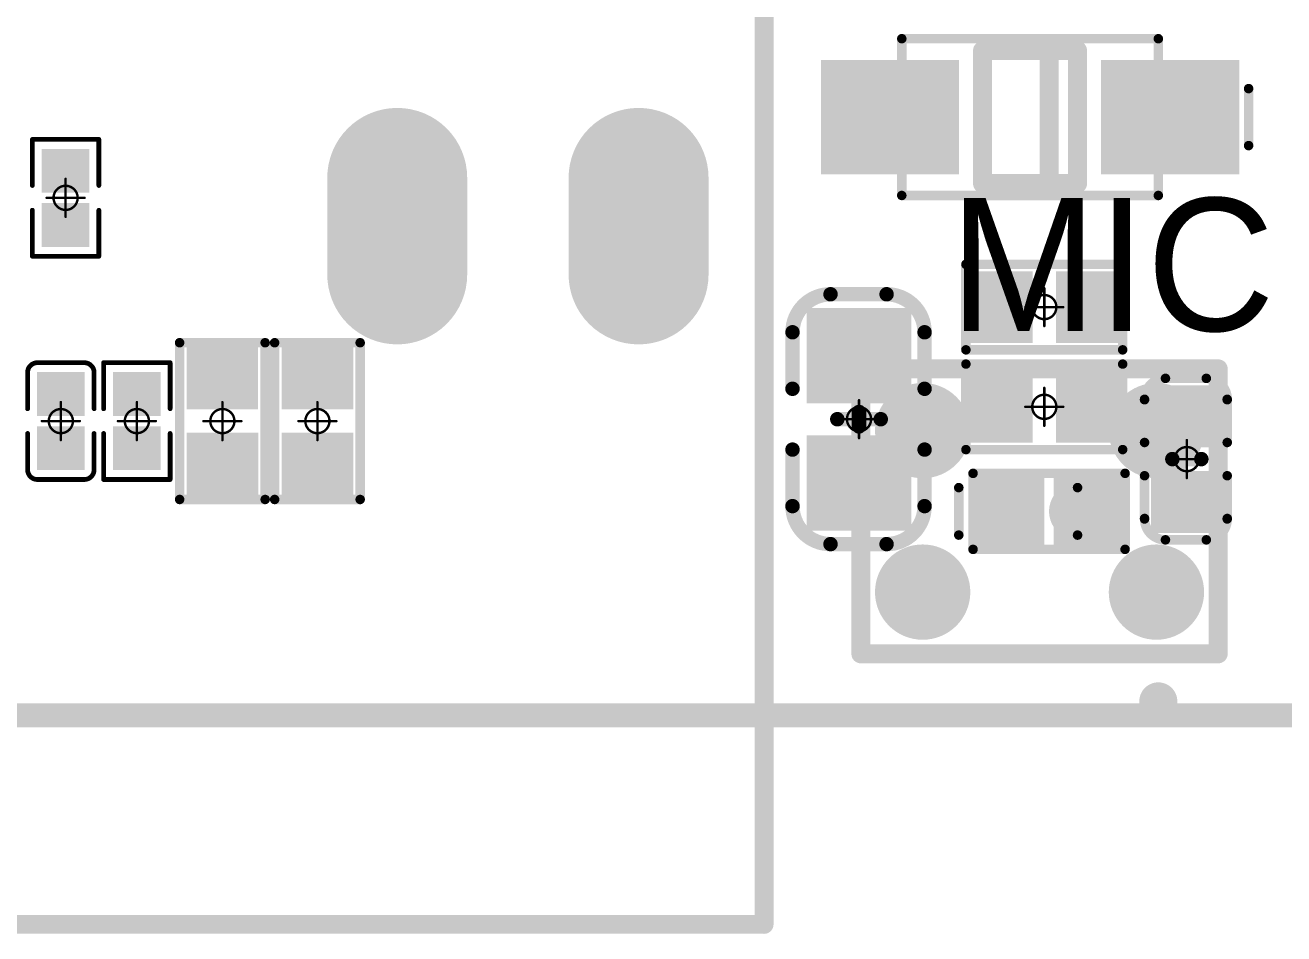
# Model space of a CAD drawing. Header units: millimetres. Extents: x 19.13 to 23.12, y 5.07 to 8.34.
# Drawn here: x 22.26 to 22.781, y 5.068 to 5.445 of the extents above; entities that cross this region are included whole.
import ezdxf

# ---------------------------------------------------------------- set-up
doc = ezdxf.new("R2010")
doc.units = ezdxf.units.MM
doc.header["$MEASUREMENT"] = 0
for name, color, linetype in [('BottomLayer', 5, 'Continuous'), ('BottomOverlay', 54, 'Continuous'), ('BottomPaste', 16, 'Continuous'), ('BottomSolder', 6, 'Continuous'), ('KeepOutLayer', 6, 'Continuous'), ('Mechanical13', 56, 'Continuous'), ('Mechanical15', 56, 'Continuous'), ('MidLayer1', 16, 'Continuous'), ('MidLayer2', 76, 'Continuous'), ('MidLayer3', 90, 'Continuous'), ('MidLayer4', 156, 'Continuous'), ('MultiLayer', 9, 'Continuous'), ('TopLayer', 1, 'Continuous'), ('TopOverlay', 2, 'Continuous'), ('TopPaste', 8, 'Continuous'), ('TopSolder', 216, 'Continuous')]:
    doc.layers.add(name, color=color, linetype=linetype)

# ---------------------------------------------------------------- blocks, each defined once
blk = doc.blocks.new('RJ45____POE_33')
at = {"layer": 'BottomLayer', "const_width": 0.05}
for points in [[(0.16102, -0.60063), (0.16102, -0.56063)], [(0.26102, -0.60063), (0.26102, -0.56063)]]:
    blk.add_lwpolyline(points, dxfattribs=at)
at = {"layer": 'BottomLayer', "const_width": 0.025}
for points in [[(0.14852, -0.56063, 1), (0.17352, -0.56063, 1)], [(0.24852, -0.56063, 1), (0.27352, -0.56063, 1)], [(0.14852, -0.60063, 1), (0.17352, -0.60063, 1)], [(0.24852, -0.60063, 1), (0.27352, -0.60063, 1)]]:
    blk.add_lwpolyline(points, format="xyb", close=True, dxfattribs=at)
at = {"layer": 'BottomSolder', "const_width": 0.058}
for points in [[(0.16102, -0.60063), (0.16102, -0.56063)], [(0.26102, -0.60063), (0.26102, -0.56063)]]:
    blk.add_lwpolyline(points, dxfattribs=at)
at = {"layer": 'BottomSolder', "const_width": 0.029}
for points in [[(0.14652, -0.56063, 1), (0.17552, -0.56063, 1)], [(0.24652, -0.56063, 1), (0.27552, -0.56063, 1)], [(0.14652, -0.60063, 1), (0.17552, -0.60063, 1)], [(0.24652, -0.60063, 1), (0.27552, -0.60063, 1)]]:
    blk.add_lwpolyline(points, format="xyb", close=True, dxfattribs=at)
at = {"layer": 'MidLayer1', "const_width": 0.05}
for points in [[(0.16102, -0.60063), (0.16102, -0.56063)], [(0.26102, -0.60063), (0.26102, -0.56063)]]:
    blk.add_lwpolyline(points, dxfattribs=at)
at = {"layer": 'MidLayer1', "const_width": 0.025}
for points in [[(0.14852, -0.56063, 1), (0.17352, -0.56063, 1)], [(0.24852, -0.56063, 1), (0.27352, -0.56063, 1)], [(0.14852, -0.60063, 1), (0.17352, -0.60063, 1)], [(0.24852, -0.60063, 1), (0.27352, -0.60063, 1)]]:
    blk.add_lwpolyline(points, format="xyb", close=True, dxfattribs=at)
at = {"layer": 'MidLayer2', "const_width": 0.05}
for points in [[(0.16102, -0.60063), (0.16102, -0.56063)], [(0.26102, -0.60063), (0.26102, -0.56063)]]:
    blk.add_lwpolyline(points, dxfattribs=at)
at = {"layer": 'MidLayer2', "const_width": 0.025}
for points in [[(0.14852, -0.56063, 1), (0.17352, -0.56063, 1)], [(0.24852, -0.56063, 1), (0.27352, -0.56063, 1)], [(0.14852, -0.60063, 1), (0.17352, -0.60063, 1)], [(0.24852, -0.60063, 1), (0.27352, -0.60063, 1)]]:
    blk.add_lwpolyline(points, format="xyb", close=True, dxfattribs=at)
at = {"layer": 'MidLayer3', "const_width": 0.05}
for points in [[(0.16102, -0.60063), (0.16102, -0.56063)], [(0.26102, -0.60063), (0.26102, -0.56063)]]:
    blk.add_lwpolyline(points, dxfattribs=at)
at = {"layer": 'MidLayer3', "const_width": 0.025}
for points in [[(0.14852, -0.56063, 1), (0.17352, -0.56063, 1)], [(0.24852, -0.56063, 1), (0.27352, -0.56063, 1)], [(0.14852, -0.60063, 1), (0.17352, -0.60063, 1)], [(0.24852, -0.60063, 1), (0.27352, -0.60063, 1)]]:
    blk.add_lwpolyline(points, format="xyb", close=True, dxfattribs=at)
at = {"layer": 'MidLayer4', "const_width": 0.05}
for points in [[(0.16102, -0.60063), (0.16102, -0.56063)], [(0.26102, -0.60063), (0.26102, -0.56063)]]:
    blk.add_lwpolyline(points, dxfattribs=at)
at = {"layer": 'MidLayer4', "const_width": 0.025}
for points in [[(0.14852, -0.56063, 1), (0.17352, -0.56063, 1)], [(0.24852, -0.56063, 1), (0.27352, -0.56063, 1)], [(0.14852, -0.60063, 1), (0.17352, -0.60063, 1)], [(0.24852, -0.60063, 1), (0.27352, -0.60063, 1)]]:
    blk.add_lwpolyline(points, format="xyb", close=True, dxfattribs=at)
at = {"layer": 'MultiLayer', "const_width": 0.05}
for points in [[(0.16102, -0.60063), (0.16102, -0.56063)], [(0.26102, -0.60063), (0.26102, -0.56063)]]:
    blk.add_lwpolyline(points, dxfattribs=at)
at = {"layer": 'MultiLayer', "const_width": 0.025}
for points in [[(0.14852, -0.56063, 1), (0.17352, -0.56063, 1)], [(0.24852, -0.56063, 1), (0.27352, -0.56063, 1)], [(0.14852, -0.60063, 1), (0.17352, -0.60063, 1)], [(0.24852, -0.60063, 1), (0.27352, -0.60063, 1)]]:
    blk.add_lwpolyline(points, format="xyb", close=True, dxfattribs=at)
at = {"layer": 'TopLayer', "const_width": 0.05}
for points in [[(0.16102, -0.60063), (0.16102, -0.56063)], [(0.26102, -0.60063), (0.26102, -0.56063)]]:
    blk.add_lwpolyline(points, dxfattribs=at)
at = {"layer": 'TopLayer', "const_width": 0.025}
for points in [[(0.14852, -0.56063, 1), (0.17352, -0.56063, 1)], [(0.24852, -0.56063, 1), (0.27352, -0.56063, 1)], [(0.14852, -0.60063, 1), (0.17352, -0.60063, 1)], [(0.24852, -0.60063, 1), (0.27352, -0.60063, 1)]]:
    blk.add_lwpolyline(points, format="xyb", close=True, dxfattribs=at)
at = {"layer": 'TopOverlay', "const_width": 0.00787}
for points in [[(0.313, -0.54447), (0.313, -0.02459)], [(0.313, -0.80897), (0.313, -0.53497)], [(0.313, -0.86997), (0.313, -0.80897)], [(-0.316, -0.86997), (0.313, -0.86997)]]:
    blk.add_lwpolyline(points, dxfattribs=at)
at = {"layer": 'TopOverlay', "const_width": 0.00394}
for points in [[(0.31103, -0.53497, 1), (0.31497, -0.53497, 1)], [(0.31103, -0.54447, 1), (0.31497, -0.54447, 1)], [(0.31103, -0.80897, 1), (0.31497, -0.80897, 1)], [(0.31103, -0.80897, 1), (0.31497, -0.80897, 1)], [(0.31103, -0.86997, 1), (0.31497, -0.86997, 1)], [(0.31103, -0.86997, 1), (0.31497, -0.86997, 1)]]:
    blk.add_lwpolyline(points, format="xyb", close=True, dxfattribs=at)
at = {"layer": 'TopSolder', "const_width": 0.058}
for points in [[(0.16102, -0.60063), (0.16102, -0.56063)], [(0.26102, -0.60063), (0.26102, -0.56063)]]:
    blk.add_lwpolyline(points, dxfattribs=at)
at = {"layer": 'TopSolder', "const_width": 0.029}
for points in [[(0.14652, -0.56063, 1), (0.17552, -0.56063, 1)], [(0.24652, -0.56063, 1), (0.27552, -0.56063, 1)], [(0.14652, -0.60063, 1), (0.17552, -0.60063, 1)], [(0.24652, -0.60063, 1), (0.27552, -0.60063, 1)]]:
    blk.add_lwpolyline(points, format="xyb", close=True, dxfattribs=at)
blk = doc.blocks.new('AOS3729A_T42_102')
at = {"layer": 'TopLayer', "const_width": 0.01575}
for points in [[(-0.04134, 0.04843, 1), (-0.02559, 0.04843, 1)], [(0.02559, 0.04843, 1), (0.04134, 0.04843, 1)], [(-0.04134, -0.04843, 1), (-0.02559, -0.04843, 1)], [(0.02559, -0.04843, 1), (0.04134, -0.04843, 1)]]:
    blk.add_lwpolyline(points, format="xyb", close=True, dxfattribs=at)
at = {"layer": 'TopOverlay', "const_width": 0.00787}
for points in [[(-0.05906, 0.07402), (-0.05906, -0.07402)], [(-0.05906, 0.07402), (0.05906, 0.07402)], [(0.05906, 0.07402), (0.05906, -0.07402)], [(-0.05906, -0.07402), (0.05906, -0.07402)]]:
    blk.add_lwpolyline(points, dxfattribs=at)
at = {"layer": 'TopOverlay'}
for points, const_width in [([(-0.06102, 0.07402, 1), (-0.05709, 0.07402, 1)], 0.00394), ([(-0.06102, 0.07402, 1), (-0.05709, 0.07402, 1)], 0.00394), ([(0.05709, 0.07402, 1), (0.06102, 0.07402, 1)], 0.00394), ([(0.05709, 0.07402, 1), (0.06102, 0.07402, 1)], 0.00394), ([(0.08268, 0.04921, 1), (0.0748, 0.04921, 1)], 0.00787), ([(0.07283, 0.04921, 1), (0.07677, 0.04921, 1)], 0.00394), ([(0.08071, 0.04921, 1), (0.08465, 0.04921, 1)], 0.00394), ([(0.00984, 0.01575, 1), (-0.00984, 0.01575, 1)], 0.00394), ([(-0.01083, 0.01575, 1), (-0.00886, 0.01575, 1)], 0.00197), ([(0.00886, 0.01575, 1), (0.01083, 0.01575, 1)], 0.00197), ([(-0.06102, -0.07402, 1), (-0.05709, -0.07402, 1)], 0.00394), ([(-0.06102, -0.07402, 1), (-0.05709, -0.07402, 1)], 0.00394), ([(0.05709, -0.07402, 1), (0.06102, -0.07402, 1)], 0.00394), ([(0.05709, -0.07402, 1), (0.06102, -0.07402, 1)], 0.00394)]:
    blk.add_lwpolyline(points, format="xyb", close=True, dxfattribs=dict(at, const_width=const_width))
at = {"layer": 'TopPaste', "const_width": 0.01575}
for points in [[(-0.04134, 0.04843, 1), (-0.02559, 0.04843, 1)], [(0.02559, 0.04843, 1), (0.04134, 0.04843, 1)], [(-0.04134, -0.04843, 1), (-0.02559, -0.04843, 1)], [(0.02559, -0.04843, 1), (0.04134, -0.04843, 1)]]:
    blk.add_lwpolyline(points, format="xyb", close=True, dxfattribs=at)
at = {"layer": 'TopSolder', "const_width": 0.01975}
for points in [[(-0.04334, 0.04843, 1), (-0.02359, 0.04843, 1)], [(0.02359, 0.04843, 1), (0.04334, 0.04843, 1)], [(-0.04334, -0.04843, 1), (-0.02359, -0.04843, 1)], [(0.02359, -0.04843, 1), (0.04334, -0.04843, 1)]]:
    blk.add_lwpolyline(points, format="xyb", close=True, dxfattribs=at)
blk = doc.blocks.new('C0201_B_135')
at = {"layer": 'BottomLayer'}
for points in [[(-0.01831, -0.00787), (-0.00413, -0.00787), (-0.01831, 0.00787), (-0.00413, 0.00787)], [(0.00413, -0.00787), (0.01831, -0.00787), (0.00413, 0.00787), (0.01831, 0.00787)]]:
    blk.add_solid(points, dxfattribs=at)
at = {"layer": 'BottomOverlay', "const_width": 0.00197}
for points in [[(-0.02421, 0.0097, -0.414214), (-0.02013, 0.01378)], [(0.02013, 0.01378, -0.414214), (0.02421, 0.0097)], [(-0.02013, -0.01378, -0.414214), (-0.02421, -0.0097)], [(0.02421, -0.0097, -0.414214), (0.02013, -0.01378)]]:
    blk.add_lwpolyline(points, format="xyb", dxfattribs=at)
for points in [[(-0.02421, 0.0097), (-0.02421, -0.0097)], [(-0.02013, 0.01378), (-0.00512, 0.01378)], [(0.00512, 0.01378), (0.02013, 0.01378)], [(0.02421, 0.0097), (0.02421, -0.0097)], [(-0.02013, -0.01378), (-0.00512, -0.01378)], [(0.00512, -0.01378), (0.02013, -0.01378)]]:
    blk.add_lwpolyline(points, dxfattribs=at)
at = {"layer": 'BottomOverlay', "const_width": 0.000984}
for points in [[(-0.0247, 0.0097, 1), (-0.02372, 0.0097, 1)], [(-0.0247, 0.0097, 1), (-0.02372, 0.0097, 1)], [(-0.02062, 0.01378, 1), (-0.01964, 0.01378, 1)], [(-0.02062, 0.01378, 1), (-0.01964, 0.01378, 1)], [(-0.00561, 0.01378, 1), (-0.00463, 0.01378, 1)], [(0.00463, 0.01378, 1), (0.00561, 0.01378, 1)], [(0.01964, 0.01378, 1), (0.02062, 0.01378, 1)], [(0.01964, 0.01378, 1), (0.02062, 0.01378, 1)], [(0.02372, 0.0097, 1), (0.0247, 0.0097, 1)], [(0.02372, 0.0097, 1), (0.0247, 0.0097, 1)], [(-0.0247, -0.0097, 1), (-0.02372, -0.0097, 1)], [(-0.0247, -0.0097, 1), (-0.02372, -0.0097, 1)], [(0.02372, -0.0097, 1), (0.0247, -0.0097, 1)], [(0.02372, -0.0097, 1), (0.0247, -0.0097, 1)], [(-0.02062, -0.01378, 1), (-0.01964, -0.01378, 1)], [(-0.02062, -0.01378, 1), (-0.01964, -0.01378, 1)], [(-0.00561, -0.01378, 1), (-0.00463, -0.01378, 1)], [(0.00463, -0.01378, 1), (0.00561, -0.01378, 1)], [(0.01964, -0.01378, 1), (0.02062, -0.01378, 1)], [(0.01964, -0.01378, 1), (0.02062, -0.01378, 1)]]:
    blk.add_lwpolyline(points, format="xyb", close=True, dxfattribs=at)
at = {"layer": 'BottomPaste'}
for points in [[(-0.01831, -0.00787), (-0.00413, -0.00787), (-0.01831, 0.00787), (-0.00413, 0.00787)], [(0.00413, -0.00787), (0.01831, -0.00787), (0.00413, 0.00787), (0.01831, 0.00787)]]:
    blk.add_solid(points, dxfattribs=at)
at = {"layer": 'BottomSolder'}
for points in [[(-0.02031, -0.00987), (-0.00213, -0.00987), (-0.02031, 0.00987), (-0.00213, 0.00987)], [(0.00213, -0.00987), (0.02031, -0.00987), (0.00213, 0.00987), (0.02031, 0.00987)]]:
    blk.add_solid(points, dxfattribs=at)
at = {"layer": 'Mechanical15'}
for points, const_width in [([(0.005, 0, 1), (-0.005, 0, 1)], 0.001), ([(-0.00025, 0.00787, 1), (0.00025, 0.00787, 1)], 0.0005), ([(-0.00812, 0, 1), (-0.00762, 0, 1)], 0.0005), ([(-0.00525, 0, 1), (-0.00475, 0, 1)], 0.0005), ([(0.00475, 0, 1), (0.00525, 0, 1)], 0.0005), ([(0.00762, 0, 1), (0.00812, 0, 1)], 0.0005), ([(-0.00025, -0.00787, 1), (0.00025, -0.00787, 1)], 0.0005)]:
    blk.add_lwpolyline(points, format="xyb", close=True, dxfattribs=dict(at, const_width=const_width))
at = {"layer": 'Mechanical15', "const_width": 0.001}
for points in [[(0, 0.00787), (0, -0.00787)], [(-0.00787, 0), (0.00787, 0)]]:
    blk.add_lwpolyline(points, dxfattribs=at)
blk = doc.blocks.new('C0603_B_178')
at = {"layer": 'BottomLayer'}
for points in [[(-0.04213, -0.01772), (-0.01063, -0.01772), (-0.04213, 0.01772), (-0.01063, 0.01772)], [(0.01063, -0.01772), (0.04213, -0.01772), (0.01063, 0.01772), (0.04213, 0.01772)]]:
    blk.add_solid(points, dxfattribs=at)
at = {"layer": 'BottomOverlay', "const_width": 0.00598}
for points in [[(-0.05177, 0.01181, -0.414213), (-0.03602, 0.02756)], [(0.03602, 0.02756, -0.414213), (0.05177, 0.01181)], [(-0.03602, -0.02717, -0.414213), (-0.05177, -0.01142)], [(0.05177, -0.01142, -0.414213), (0.03602, -0.02717)]]:
    blk.add_lwpolyline(points, format="xyb", dxfattribs=at)
at = {"layer": 'BottomOverlay'}
for points, const_width in [([(-0.0126, 0.02756), (-0.03602, 0.02756)], 0.00598), ([(0.03602, 0.02756), (0.0126, 0.02756)], 0.00598), ([(-0.05177, -0.01142), (-0.05177, 0.01181)], 0.00598), ([(0, -0.009), (0, 0.009)], 0.006), ([(0.05177, -0.01142), (0.05177, 0.01181)], 0.00598), ([(0, 0), (-0.003, 0)], 0.006), ([(0.003, 0), (0, 0)], 0.006), ([(-0.0126, -0.02717), (-0.03602, -0.02717)], 0.00598), ([(0.03602, -0.02717), (0.0126, -0.02717)], 0.00598)]:
    blk.add_lwpolyline(points, dxfattribs=dict(at, const_width=const_width))
for points, const_width in [([(-0.03752, 0.02756, 1), (-0.03453, 0.02756, 1)], 0.00299), ([(-0.03752, 0.02756, 1), (-0.03453, 0.02756, 1)], 0.00299), ([(-0.01409, 0.02756, 1), (-0.0111, 0.02756, 1)], 0.00299), ([(0.0111, 0.02756, 1), (0.01409, 0.02756, 1)], 0.00299), ([(0.03453, 0.02756, 1), (0.03752, 0.02756, 1)], 0.00299), ([(0.03453, 0.02756, 1), (0.03752, 0.02756, 1)], 0.00299), ([(-0.05327, 0.01181, 1), (-0.05028, 0.01181, 1)], 0.00299), ([(-0.05327, 0.01181, 1), (-0.05028, 0.01181, 1)], 0.00299), ([(-0.0015, 0.009, 1), (0.0015, 0.009, 1)], 0.003), ([(0.05028, 0.01181, 1), (0.05327, 0.01181, 1)], 0.00299), ([(0.05028, 0.01181, 1), (0.05327, 0.01181, 1)], 0.00299), ([(-0.0045, 0, 1), (-0.0015, 0, 1)], 0.003), ([(-0.0015, 0, 1), (0.0015, 0, 1)], 0.003), ([(-0.0015, 0, 1), (0.0015, 0, 1)], 0.003), ([(0.0015, 0, 1), (0.0045, 0, 1)], 0.003), ([(-0.05327, -0.01142, 1), (-0.05028, -0.01142, 1)], 0.00299), ([(-0.05327, -0.01142, 1), (-0.05028, -0.01142, 1)], 0.00299), ([(-0.0015, -0.009, 1), (0.0015, -0.009, 1)], 0.003), ([(0.05028, -0.01142, 1), (0.05327, -0.01142, 1)], 0.00299), ([(0.05028, -0.01142, 1), (0.05327, -0.01142, 1)], 0.00299), ([(-0.03752, -0.02717, 1), (-0.03453, -0.02717, 1)], 0.00299), ([(-0.03752, -0.02717, 1), (-0.03453, -0.02717, 1)], 0.00299), ([(-0.01409, -0.02717, 1), (-0.0111, -0.02717, 1)], 0.00299), ([(0.0111, -0.02717, 1), (0.01409, -0.02717, 1)], 0.00299), ([(0.03453, -0.02717, 1), (0.03752, -0.02717, 1)], 0.00299), ([(0.03453, -0.02717, 1), (0.03752, -0.02717, 1)], 0.00299)]:
    blk.add_lwpolyline(points, format="xyb", close=True, dxfattribs=dict(at, const_width=const_width))
at = {"layer": 'BottomPaste'}
for points in [[(-0.04213, -0.01772), (-0.01063, -0.01772), (-0.04213, 0.01772), (-0.01063, 0.01772)], [(0.01063, -0.01772), (0.04213, -0.01772), (0.01063, 0.01772), (0.04213, 0.01772)]]:
    blk.add_solid(points, dxfattribs=at)
at = {"layer": 'BottomSolder'}
for points in [[(-0.04613, -0.02172), (-0.00663, -0.02172), (-0.04613, 0.02172), (-0.00663, 0.02172)], [(0.00663, -0.02172), (0.04613, -0.02172), (0.00663, 0.02172), (0.04613, 0.02172)]]:
    blk.add_solid(points, dxfattribs=at)
at = {"layer": 'Mechanical15'}
for points, const_width in [([(0.005, 0, 1), (-0.005, 0, 1)], 0.001), ([(-0.00025, 0.00787, 1), (0.00025, 0.00787, 1)], 0.0005), ([(-0.00812, 0, 1), (-0.00762, 0, 1)], 0.0005), ([(-0.00525, 0, 1), (-0.00475, 0, 1)], 0.0005), ([(0.00475, 0, 1), (0.00525, 0, 1)], 0.0005), ([(0.00763, 0, 1), (0.00813, 0, 1)], 0.0005), ([(-0.00025, -0.00788, 1), (0.00025, -0.00788, 1)], 0.0005)]:
    blk.add_lwpolyline(points, format="xyb", close=True, dxfattribs=dict(at, const_width=const_width))
at = {"layer": 'Mechanical15', "const_width": 0.001}
for points in [[(0, -0.00788), (0, 0.00787)], [(0.00788, 0), (-0.00787, 0)]]:
    blk.add_lwpolyline(points, dxfattribs=at)
blk = doc.blocks.new('C0402_B_186')
at = {"layer": 'BottomLayer'}
for points in [[(-0.02657, -0.01083), (-0.00886, -0.01083), (-0.02657, 0.01082), (-0.00886, 0.01082)], [(0.00886, -0.01083), (0.02657, -0.01083), (0.00886, 0.01083), (0.02657, 0.01083)]]:
    blk.add_solid(points, dxfattribs=at)
at = {"layer": 'BottomOverlay', "const_width": 0.00394}
for points in [[(-0.03346, 0.00807, -0.414214), (-0.0248, 0.01673)], [(0.0248, 0.01673, -0.414214), (0.03346, 0.00807)], [(-0.0248, -0.01752, -0.414214), (-0.03346, -0.00886)], [(0.03346, -0.00886, -0.414214), (0.0248, -0.01752)]]:
    blk.add_lwpolyline(points, format="xyb", dxfattribs=at)
at = {"layer": 'BottomOverlay'}
for points, const_width in [([(-0.02578, 0.01673, 1), (-0.02382, 0.01673, 1)], 0.00197), ([(-0.02559, 0.01673, 1), (-0.02362, 0.01673, 1)], 0.00197), ([(-0.00787, 0.01673, 1), (-0.0059, 0.01673, 1)], 0.00197), ([(0.00591, 0.01673, 1), (0.00787, 0.01673, 1)], 0.00197), ([(0.02362, 0.01673, 1), (0.02559, 0.01673, 1)], 0.00197), ([(0.02382, 0.01673, 1), (0.02579, 0.01673, 1)], 0.00197), ([(-0.03445, 0.00807, 1), (-0.03248, 0.00807, 1)], 0.00197), ([(-0.03445, 0.00807, 1), (-0.03248, 0.00807, 1)], 0.00197), ([(-0.0015, 0.006, 1), (0.0015, 0.006, 1)], 0.003), ([(0.03248, 0.00807, 1), (0.03445, 0.00807, 1)], 0.00197), ([(0.03248, 0.00807, 1), (0.03445, 0.00807, 1)], 0.00197), ([(-0.0015, -0.006, 1), (0.0015, -0.006, 1)], 0.003), ([(-0.03445, -0.00886, 1), (-0.03248, -0.00886, 1)], 0.00197), ([(-0.03445, -0.00886, 1), (-0.03248, -0.00886, 1)], 0.00197), ([(0.03248, -0.00886, 1), (0.03445, -0.00886, 1)], 0.00197), ([(0.03248, -0.00886, 1), (0.03445, -0.00886, 1)], 0.00197), ([(-0.02578, -0.01752, 1), (-0.02382, -0.01752, 1)], 0.00197), ([(-0.02559, -0.01752, 1), (-0.02362, -0.01752, 1)], 0.00197), ([(-0.00787, -0.01752, 1), (-0.0059, -0.01752, 1)], 0.00197), ([(0.00591, -0.01752, 1), (0.00787, -0.01752, 1)], 0.00197), ([(0.02362, -0.01752, 1), (0.02559, -0.01752, 1)], 0.00197), ([(0.02382, -0.01752, 1), (0.02579, -0.01752, 1)], 0.00197)]:
    blk.add_lwpolyline(points, format="xyb", close=True, dxfattribs=dict(at, const_width=const_width))
for points, const_width in [([(-0.0246, 0.01673), (-0.00689, 0.01673)], 0.00394), ([(0.00689, 0.01673), (0.02461, 0.01673)], 0.00394), ([(-0.03346, 0.00807), (-0.03346, -0.00886)], 0.00394), ([(0, 0.006), (0, -0.006)], 0.006), ([(0.03346, 0.00807), (0.03346, -0.00886)], 0.00394), ([(-0.0246, -0.01752), (-0.00689, -0.01752)], 0.00394), ([(0.00689, -0.01752), (0.02461, -0.01752)], 0.00394)]:
    blk.add_lwpolyline(points, dxfattribs=dict(at, const_width=const_width))
at = {"layer": 'BottomPaste'}
for points in [[(-0.02657, -0.01083), (-0.00886, -0.01083), (-0.02657, 0.01082), (-0.00886, 0.01082)], [(0.00886, -0.01083), (0.02657, -0.01083), (0.00886, 0.01083), (0.02657, 0.01083)]]:
    blk.add_solid(points, dxfattribs=at)
at = {"layer": 'BottomSolder'}
for points in [[(-0.03057, -0.01483), (-0.00486, -0.01483), (-0.03057, 0.01482), (-0.00486, 0.01482)], [(0.00486, -0.01483), (0.03057, -0.01483), (0.00486, 0.01483), (0.03057, 0.01483)]]:
    blk.add_solid(points, dxfattribs=at)
at = {"layer": 'Mechanical15'}
for points, const_width in [([(0.005, 0, 1), (-0.005, 0, 1)], 0.001), ([(-0.00025, 0.00787, 1), (0.00025, 0.00787, 1)], 0.0005), ([(-0.00812, 0, 1), (-0.00762, 0, 1)], 0.0005), ([(-0.00525, 0, 1), (-0.00475, 0, 1)], 0.0005), ([(0.00475, 0, 1), (0.00525, 0, 1)], 0.0005), ([(0.00763, 0, 1), (0.00813, 0, 1)], 0.0005), ([(-0.00025, -0.00788, 1), (0.00025, -0.00788, 1)], 0.0005)]:
    blk.add_lwpolyline(points, format="xyb", close=True, dxfattribs=dict(at, const_width=const_width))
at = {"layer": 'Mechanical15', "const_width": 0.001}
for points in [[(0, 0.00787), (0, -0.00788)], [(-0.00787, 0), (0.00788, 0)]]:
    blk.add_lwpolyline(points, dxfattribs=at)
blk = doc.blocks.new('SOD_123_B_226')
at = {"layer": 'BottomLayer'}
for points in [[(-0.03346, 0.01968), (-0.08268, 0.01968), (-0.03346, -0.01969), (-0.08268, -0.01969)], [(0.08268, 0.01968), (0.03346, 0.01968), (0.08268, -0.01969), (0.03346, -0.01969)]]:
    blk.add_solid(points, dxfattribs=at)
at = {"layer": 'BottomOverlay'}
for points, const_width in [([(0.01969, 0.02756), (-0.01968, 0.02756)], 0.00787), ([(-0.01968, 0.02756), (-0.01968, -0.02756)], 0.00787), ([(-0.00787, 0.02756), (-0.00787, -0.02756)], 0.00787), ([(0.01969, 0.02756), (0.01969, -0.02756)], 0.00787), ([(-0.09055, 0.01181), (-0.09055, -0.01181)], 0.00394), ([(0.01969, -0.02756), (-0.01968, -0.02756)], 0.00787)]:
    blk.add_lwpolyline(points, dxfattribs=dict(at, const_width=const_width))
for points, const_width in [([(-0.02165, 0.02756, 1), (-0.01772, 0.02756, 1)], 0.00394), ([(-0.02165, 0.02756, 1), (-0.01772, 0.02756, 1)], 0.00394), ([(-0.00984, 0.02756, 1), (-0.00591, 0.02756, 1)], 0.00394), ([(0.01772, 0.02756, 1), (0.02165, 0.02756, 1)], 0.00394), ([(0.01772, 0.02756, 1), (0.02165, 0.02756, 1)], 0.00394), ([(-0.09154, 0.01181, 1), (-0.08957, 0.01181, 1)], 0.00197), ([(-0.09154, -0.01181, 1), (-0.08957, -0.01181, 1)], 0.00197), ([(-0.02165, -0.02756, 1), (-0.01772, -0.02756, 1)], 0.00394), ([(-0.02165, -0.02756, 1), (-0.01772, -0.02756, 1)], 0.00394), ([(-0.00984, -0.02756, 1), (-0.00591, -0.02756, 1)], 0.00394), ([(0.01772, -0.02756, 1), (0.02165, -0.02756, 1)], 0.00394), ([(0.01772, -0.02756, 1), (0.02165, -0.02756, 1)], 0.00394)]:
    blk.add_lwpolyline(points, format="xyb", close=True, dxfattribs=dict(at, const_width=const_width))
at = {"layer": 'BottomPaste'}
for points in [[(-0.03346, 0.01968), (-0.08268, 0.01968), (-0.03346, -0.01969), (-0.08268, -0.01969)], [(0.08268, 0.01968), (0.03346, 0.01968), (0.08268, -0.01969), (0.03346, -0.01969)]]:
    blk.add_solid(points, dxfattribs=at)
at = {"layer": 'BottomSolder'}
for points in [[(-0.02946, 0.02368), (-0.08668, 0.02368), (-0.02946, -0.02369), (-0.08668, -0.02369)], [(0.08668, 0.02368), (0.02946, 0.02368), (0.08668, -0.02369), (0.02946, -0.02369)]]:
    blk.add_solid(points, dxfattribs=at)
at = {"layer": 'Mechanical13', "const_width": 0.00394}
for points in [[(-0.05315, 0.03248), (-0.05315, -0.03248)], [(0.05315, 0.03248), (-0.05315, 0.03248)], [(0.05315, 0.03248), (0.05315, -0.03248)], [(0.05315, -0.03248), (-0.05315, -0.03248)]]:
    blk.add_lwpolyline(points, dxfattribs=at)
at = {"layer": 'Mechanical13', "const_width": 0.00197}
for points in [[(-0.05413, 0.03248, 1), (-0.05217, 0.03248, 1)], [(-0.05413, 0.03248, 1), (-0.05217, 0.03248, 1)], [(0.05217, 0.03248, 1), (0.05413, 0.03248, 1)], [(0.05217, 0.03248, 1), (0.05413, 0.03248, 1)], [(-0.05413, -0.03248, 1), (-0.05217, -0.03248, 1)], [(-0.05413, -0.03248, 1), (-0.05217, -0.03248, 1)], [(0.05217, -0.03248, 1), (0.05413, -0.03248, 1)], [(0.05217, -0.03248, 1), (0.05413, -0.03248, 1)]]:
    blk.add_lwpolyline(points, format="xyb", close=True, dxfattribs=at)
blk = doc.blocks.new('ESD0402_B_274')
at = {"layer": 'BottomLayer'}
for points in [[(-0.00591, -0.01181), (-0.00591, 0.01181), (-0.02756, -0.01181), (-0.02756, 0.01181)], [(0.02756, -0.01181), (0.02756, 0.01181), (0.00591, -0.01181), (0.00591, 0.01181)]]:
    blk.add_solid(points, dxfattribs=at)
at = {"layer": 'BottomOverlay', "const_width": 0.00394}
for points in [[(-0.0315, 0.01575), (-0.0315, -0.01575)], [(0.0315, 0.01575), (-0.0315, 0.01575)], [(0.0315, 0.01575), (0.0315, -0.01575)], [(0.0374, 0.00984), (0.0374, -0.00984)], [(0.0315, -0.01575), (-0.0315, -0.01575)]]:
    blk.add_lwpolyline(points, dxfattribs=at)
at = {"layer": 'BottomOverlay', "const_width": 0.00197}
for points in [[(-0.03248, 0.01575, 1), (-0.03051, 0.01575, 1)], [(-0.03248, 0.01575, 1), (-0.03051, 0.01575, 1)], [(0.03051, 0.01575, 1), (0.03248, 0.01575, 1)], [(0.03051, 0.01575, 1), (0.03248, 0.01575, 1)], [(0.03642, 0.00984, 1), (0.03839, 0.00984, 1)], [(0.03642, -0.00984, 1), (0.03839, -0.00984, 1)], [(-0.03248, -0.01575, 1), (-0.03051, -0.01575, 1)], [(-0.03248, -0.01575, 1), (-0.03051, -0.01575, 1)], [(0.03051, -0.01575, 1), (0.03248, -0.01575, 1)], [(0.03051, -0.01575, 1), (0.03248, -0.01575, 1)]]:
    blk.add_lwpolyline(points, format="xyb", close=True, dxfattribs=at)
at = {"layer": 'BottomPaste'}
for points in [[(-0.00591, -0.01181), (-0.00591, 0.01181), (-0.02756, -0.01181), (-0.02756, 0.01181)], [(0.02756, -0.01181), (0.02756, 0.01181), (0.00591, -0.01181), (0.00591, 0.01181)]]:
    blk.add_solid(points, dxfattribs=at)
at = {"layer": 'BottomSolder'}
for points in [[(-0.00191, -0.01581), (-0.00191, 0.01581), (-0.03156, -0.01581), (-0.03156, 0.01581)], [(0.03156, -0.01581), (0.03156, 0.01581), (0.00191, -0.01581), (0.00191, 0.01581)]]:
    blk.add_solid(points, dxfattribs=at)
blk = doc.blocks.new('R0402_B_319')
at = {"layer": 'BottomLayer'}
for points in [[(-0.02657, -0.01083), (-0.00886, -0.01083), (-0.02657, 0.01082), (-0.00886, 0.01082)], [(0.00886, -0.01083), (0.02657, -0.01083), (0.00886, 0.01083), (0.02657, 0.01083)]]:
    blk.add_solid(points, dxfattribs=at)
at = {"layer": 'BottomOverlay', "const_width": 0.00394}
for points in [[(-0.03248, 0.01772), (0.03248, 0.01772)], [(-0.03248, 0.01772), (-0.03248, -0.01772)], [(0.03248, 0.01772), (0.03248, -0.01772)], [(-0.03248, -0.01772), (0.03248, -0.01772)]]:
    blk.add_lwpolyline(points, dxfattribs=at)
at = {"layer": 'BottomOverlay', "const_width": 0.00197}
for points in [[(-0.03346, 0.01772, 1), (-0.0315, 0.01772, 1)], [(-0.03346, 0.01772, 1), (-0.0315, 0.01772, 1)], [(0.0315, 0.01772, 1), (0.03346, 0.01772, 1)], [(0.0315, 0.01772, 1), (0.03346, 0.01772, 1)], [(-0.03346, -0.01772, 1), (-0.0315, -0.01772, 1)], [(-0.03346, -0.01772, 1), (-0.0315, -0.01772, 1)], [(0.0315, -0.01772, 1), (0.03346, -0.01772, 1)], [(0.0315, -0.01772, 1), (0.03346, -0.01772, 1)]]:
    blk.add_lwpolyline(points, format="xyb", close=True, dxfattribs=at)
at = {"layer": 'BottomPaste'}
for points in [[(-0.02657, -0.01083), (-0.00886, -0.01083), (-0.02657, 0.01082), (-0.00886, 0.01082)], [(0.00886, -0.01083), (0.02657, -0.01083), (0.00886, 0.01083), (0.02657, 0.01083)]]:
    blk.add_solid(points, dxfattribs=at)
at = {"layer": 'BottomSolder'}
for points in [[(-0.03057, -0.01483), (-0.00486, -0.01483), (-0.03057, 0.01482), (-0.00486, 0.01482)], [(0.00486, -0.01483), (0.03057, -0.01483), (0.00486, 0.01483), (0.03057, 0.01483)]]:
    blk.add_solid(points, dxfattribs=at)
at = {"layer": 'Mechanical15'}
for points, const_width in [([(0.005, 0, 1), (-0.005, 0, 1)], 0.001), ([(-0.00025, 0.00787, 1), (0.00025, 0.00787, 1)], 0.0005), ([(-0.00812, 0, 1), (-0.00762, 0, 1)], 0.0005), ([(-0.00525, 0, 1), (-0.00475, 0, 1)], 0.0005), ([(0.00475, 0, 1), (0.00525, 0, 1)], 0.0005), ([(0.00762, 0, 1), (0.00812, 0, 1)], 0.0005), ([(-0.00025, -0.00787, 1), (0.00025, -0.00787, 1)], 0.0005)]:
    blk.add_lwpolyline(points, format="xyb", close=True, dxfattribs=dict(at, const_width=const_width))
at = {"layer": 'Mechanical15', "const_width": 0.001}
for points in [[(0, 0.00787), (0, -0.00787)], [(-0.00787, 0), (0.00787, 0)]]:
    blk.add_lwpolyline(points, dxfattribs=at)
blk = doc.blocks.new('R0402_B_320')
at = {"layer": 'BottomLayer'}
for points in [[(-0.02657, -0.01083), (-0.00886, -0.01083), (-0.02657, 0.01082), (-0.00886, 0.01082)], [(0.00886, -0.01083), (0.02657, -0.01083), (0.00886, 0.01083), (0.02657, 0.01083)]]:
    blk.add_solid(points, dxfattribs=at)
at = {"layer": 'BottomOverlay', "const_width": 0.00394}
for points in [[(0.03248, 0.01772), (-0.03248, 0.01772)], [(-0.03248, -0.01772), (-0.03248, 0.01772)], [(0.03248, -0.01772), (0.03248, 0.01772)], [(0.03248, -0.01772), (-0.03248, -0.01772)]]:
    blk.add_lwpolyline(points, dxfattribs=at)
at = {"layer": 'BottomOverlay', "const_width": 0.00197}
for points in [[(-0.03346, 0.01772, 1), (-0.0315, 0.01772, 1)], [(-0.03346, 0.01772, 1), (-0.0315, 0.01772, 1)], [(0.0315, 0.01772, 1), (0.03346, 0.01772, 1)], [(0.0315, 0.01772, 1), (0.03346, 0.01772, 1)], [(-0.03346, -0.01772, 1), (-0.0315, -0.01772, 1)], [(-0.03346, -0.01772, 1), (-0.0315, -0.01772, 1)], [(0.0315, -0.01772, 1), (0.03346, -0.01772, 1)], [(0.0315, -0.01772, 1), (0.03346, -0.01772, 1)]]:
    blk.add_lwpolyline(points, format="xyb", close=True, dxfattribs=at)
at = {"layer": 'BottomPaste'}
for points in [[(-0.02657, -0.01083), (-0.00886, -0.01083), (-0.02657, 0.01082), (-0.00886, 0.01082)], [(0.00886, -0.01083), (0.02657, -0.01083), (0.00886, 0.01083), (0.02657, 0.01083)]]:
    blk.add_solid(points, dxfattribs=at)
at = {"layer": 'BottomSolder'}
for points in [[(-0.03057, -0.01483), (-0.00486, -0.01483), (-0.03057, 0.01482), (-0.00486, 0.01482)], [(0.00486, -0.01483), (0.03057, -0.01483), (0.00486, 0.01483), (0.03057, 0.01483)]]:
    blk.add_solid(points, dxfattribs=at)
at = {"layer": 'Mechanical15'}
for points, const_width in [([(0.005, 0, 1), (-0.005, 0, 1)], 0.001), ([(-0.00025, 0.00787, 1), (0.00025, 0.00787, 1)], 0.0005), ([(-0.00812, 0, 1), (-0.00762, 0, 1)], 0.0005), ([(-0.00525, 0, 1), (-0.00475, 0, 1)], 0.0005), ([(0.00475, 0, 1), (0.00525, 0, 1)], 0.0005), ([(0.00762, 0, 1), (0.00812, 0, 1)], 0.0005), ([(-0.00025, -0.00787, 1), (0.00025, -0.00787, 1)], 0.0005)]:
    blk.add_lwpolyline(points, format="xyb", close=True, dxfattribs=dict(at, const_width=const_width))
at = {"layer": 'Mechanical15', "const_width": 0.001}
for points in [[(0, -0.00787), (0, 0.00787)], [(0.00787, 0), (-0.00787, 0)]]:
    blk.add_lwpolyline(points, dxfattribs=at)
blk = doc.blocks.new('R0201_B_326')
at = {"layer": 'BottomLayer'}
for points in [[(-0.01831, -0.00787), (-0.00413, -0.00787), (-0.01831, 0.00787), (-0.00413, 0.00787)], [(0.00413, -0.00787), (0.01831, -0.00787), (0.00413, 0.00787), (0.01831, 0.00787)]]:
    blk.add_solid(points, dxfattribs=at)
at = {"layer": 'BottomOverlay', "const_width": 0.00197}
for points in [[(-0.00512, 0.01378), (-0.02421, 0.01378)], [(-0.02421, -0.01378), (-0.02421, 0.01378)], [(0.02421, 0.01378), (0.00512, 0.01378)], [(0.02421, -0.01378), (0.02421, 0.01378)], [(-0.00512, -0.01378), (-0.02421, -0.01378)], [(0.02421, -0.01378), (0.00512, -0.01378)]]:
    blk.add_lwpolyline(points, dxfattribs=at)
at = {"layer": 'BottomOverlay', "const_width": 0.000984}
for points in [[(-0.0247, 0.01378, 1), (-0.02372, 0.01378, 1)], [(-0.0247, 0.01378, 1), (-0.02372, 0.01378, 1)], [(-0.00561, 0.01378, 1), (-0.00463, 0.01378, 1)], [(0.00463, 0.01378, 1), (0.00561, 0.01378, 1)], [(0.02372, 0.01378, 1), (0.0247, 0.01378, 1)], [(0.02372, 0.01378, 1), (0.0247, 0.01378, 1)], [(-0.0247, -0.01378, 1), (-0.02372, -0.01378, 1)], [(-0.0247, -0.01378, 1), (-0.02372, -0.01378, 1)], [(-0.00561, -0.01378, 1), (-0.00463, -0.01378, 1)], [(0.00463, -0.01378, 1), (0.00561, -0.01378, 1)], [(0.02372, -0.01378, 1), (0.0247, -0.01378, 1)], [(0.02372, -0.01378, 1), (0.0247, -0.01378, 1)]]:
    blk.add_lwpolyline(points, format="xyb", close=True, dxfattribs=at)
at = {"layer": 'BottomPaste'}
for points in [[(-0.01831, -0.00787), (-0.00413, -0.00787), (-0.01831, 0.00787), (-0.00413, 0.00787)], [(0.00413, -0.00787), (0.01831, -0.00787), (0.00413, 0.00787), (0.01831, 0.00787)]]:
    blk.add_solid(points, dxfattribs=at)
at = {"layer": 'BottomSolder'}
for points in [[(-0.02031, -0.00987), (-0.00213, -0.00987), (-0.02031, 0.00987), (-0.00213, 0.00987)], [(0.00213, -0.00987), (0.02031, -0.00987), (0.00213, 0.00987), (0.02031, 0.00987)]]:
    blk.add_solid(points, dxfattribs=at)
at = {"layer": 'Mechanical15'}
for points, const_width in [([(0.005, 0, 1), (-0.005, 0, 1)], 0.001), ([(-0.00025, 0.00787, 1), (0.00025, 0.00787, 1)], 0.0005), ([(-0.00812, 0, 1), (-0.00762, 0, 1)], 0.0005), ([(-0.00525, 0, 1), (-0.00475, 0, 1)], 0.0005), ([(0.00475, 0, 1), (0.00525, 0, 1)], 0.0005), ([(0.00762, 0, 1), (0.00812, 0, 1)], 0.0005), ([(-0.00025, -0.00787, 1), (0.00025, -0.00787, 1)], 0.0005)]:
    blk.add_lwpolyline(points, format="xyb", close=True, dxfattribs=dict(at, const_width=const_width))
at = {"layer": 'Mechanical15', "const_width": 0.001}
for points in [[(0, -0.00787), (0, 0.00787)], [(0.00787, 0), (-0.00787, 0)]]:
    blk.add_lwpolyline(points, dxfattribs=at)
blk = doc.blocks.new('R0201_B_330')
at = {"layer": 'BottomLayer'}
for points in [[(-0.01831, -0.00787), (-0.00413, -0.00787), (-0.01831, 0.00787), (-0.00413, 0.00787)], [(0.00413, -0.00787), (0.01831, -0.00787), (0.00413, 0.00787), (0.01831, 0.00787)]]:
    blk.add_solid(points, dxfattribs=at)
at = {"layer": 'BottomOverlay', "const_width": 0.00197}
for points in [[(-0.02421, 0.01378), (-0.00512, 0.01378)], [(-0.02421, 0.01378), (-0.02421, -0.01378)], [(0.00512, 0.01378), (0.02421, 0.01378)], [(0.02421, 0.01378), (0.02421, -0.01378)], [(-0.02421, -0.01378), (-0.00512, -0.01378)], [(0.00512, -0.01378), (0.02421, -0.01378)]]:
    blk.add_lwpolyline(points, dxfattribs=at)
at = {"layer": 'BottomOverlay', "const_width": 0.000984}
for points in [[(-0.0247, 0.01378, 1), (-0.02372, 0.01378, 1)], [(-0.0247, 0.01378, 1), (-0.02372, 0.01378, 1)], [(-0.00561, 0.01378, 1), (-0.00463, 0.01378, 1)], [(0.00463, 0.01378, 1), (0.00561, 0.01378, 1)], [(0.02372, 0.01378, 1), (0.0247, 0.01378, 1)], [(0.02372, 0.01378, 1), (0.0247, 0.01378, 1)], [(-0.0247, -0.01378, 1), (-0.02372, -0.01378, 1)], [(-0.0247, -0.01378, 1), (-0.02372, -0.01378, 1)], [(-0.00561, -0.01378, 1), (-0.00463, -0.01378, 1)], [(0.00463, -0.01378, 1), (0.00561, -0.01378, 1)], [(0.02372, -0.01378, 1), (0.0247, -0.01378, 1)], [(0.02372, -0.01378, 1), (0.0247, -0.01378, 1)]]:
    blk.add_lwpolyline(points, format="xyb", close=True, dxfattribs=at)
at = {"layer": 'BottomPaste'}
for points in [[(-0.01831, -0.00787), (-0.00413, -0.00787), (-0.01831, 0.00787), (-0.00413, 0.00787)], [(0.00413, -0.00787), (0.01831, -0.00787), (0.00413, 0.00787), (0.01831, 0.00787)]]:
    blk.add_solid(points, dxfattribs=at)
at = {"layer": 'BottomSolder'}
for points in [[(-0.02031, -0.00987), (-0.00213, -0.00987), (-0.02031, 0.00987), (-0.00213, 0.00987)], [(0.00213, -0.00987), (0.02031, -0.00987), (0.00213, 0.00987), (0.02031, 0.00987)]]:
    blk.add_solid(points, dxfattribs=at)
at = {"layer": 'Mechanical15'}
for points, const_width in [([(0.005, 0, 1), (-0.005, 0, 1)], 0.001), ([(-0.00025, 0.00787, 1), (0.00025, 0.00787, 1)], 0.0005), ([(-0.00812, 0, 1), (-0.00762, 0, 1)], 0.0005), ([(-0.00525, 0, 1), (-0.00475, 0, 1)], 0.0005), ([(0.00475, 0, 1), (0.00525, 0, 1)], 0.0005), ([(0.00762, 0, 1), (0.00812, 0, 1)], 0.0005), ([(-0.00025, -0.00787, 1), (0.00025, -0.00787, 1)], 0.0005)]:
    blk.add_lwpolyline(points, format="xyb", close=True, dxfattribs=dict(at, const_width=const_width))
at = {"layer": 'Mechanical15', "const_width": 0.001}
for points in [[(0, 0.00787), (0, -0.00787)], [(-0.00787, 0), (0.00787, 0)]]:
    blk.add_lwpolyline(points, dxfattribs=at)
blk = doc.blocks.new('R0402_B_362')
at = {"layer": 'BottomLayer'}
for points in [[(-0.02657, -0.01083), (-0.00886, -0.01083), (-0.02657, 0.01082), (-0.00886, 0.01082)], [(0.00886, -0.01083), (0.02657, -0.01083), (0.00886, 0.01083), (0.02657, 0.01083)]]:
    blk.add_solid(points, dxfattribs=at)
at = {"layer": 'BottomOverlay', "const_width": 0.00394}
for points in [[(0.03248, 0.01772), (-0.03248, 0.01772)], [(-0.03248, 0.01772), (-0.03248, -0.01772)], [(0.03248, 0.01772), (0.03248, -0.01772)], [(0.03248, -0.01772), (-0.03248, -0.01772)]]:
    blk.add_lwpolyline(points, dxfattribs=at)
at = {"layer": 'BottomOverlay', "const_width": 0.00197}
for points in [[(-0.03346, 0.01772, 1), (-0.0315, 0.01772, 1)], [(-0.03346, 0.01772, 1), (-0.0315, 0.01772, 1)], [(0.0315, 0.01772, 1), (0.03346, 0.01772, 1)], [(0.0315, 0.01772, 1), (0.03346, 0.01772, 1)], [(-0.03346, -0.01772, 1), (-0.0315, -0.01772, 1)], [(-0.03346, -0.01772, 1), (-0.0315, -0.01772, 1)], [(0.0315, -0.01772, 1), (0.03346, -0.01772, 1)], [(0.0315, -0.01772, 1), (0.03346, -0.01772, 1)]]:
    blk.add_lwpolyline(points, format="xyb", close=True, dxfattribs=at)
at = {"layer": 'BottomPaste'}
for points in [[(-0.02657, -0.01083), (-0.00886, -0.01083), (-0.02657, 0.01082), (-0.00886, 0.01082)], [(0.00886, -0.01083), (0.02657, -0.01083), (0.00886, 0.01083), (0.02657, 0.01083)]]:
    blk.add_solid(points, dxfattribs=at)
at = {"layer": 'BottomSolder'}
for points in [[(-0.03057, -0.01483), (-0.00486, -0.01483), (-0.03057, 0.01482), (-0.00486, 0.01482)], [(0.00486, -0.01483), (0.03057, -0.01483), (0.00486, 0.01483), (0.03057, 0.01483)]]:
    blk.add_solid(points, dxfattribs=at)
at = {"layer": 'Mechanical15'}
for points, const_width in [([(0.005, 0, 1), (-0.005, 0, 1)], 0.001), ([(-0.00025, 0.00787, 1), (0.00025, 0.00787, 1)], 0.0005), ([(-0.00812, 0, 1), (-0.00762, 0, 1)], 0.0005), ([(-0.00525, 0, 1), (-0.00475, 0, 1)], 0.0005), ([(0.00475, 0, 1), (0.00525, 0, 1)], 0.0005), ([(0.00762, 0, 1), (0.00812, 0, 1)], 0.0005), ([(-0.00025, -0.00787, 1), (0.00025, -0.00787, 1)], 0.0005)]:
    blk.add_lwpolyline(points, format="xyb", close=True, dxfattribs=dict(at, const_width=const_width))
at = {"layer": 'Mechanical15', "const_width": 0.001}
for points in [[(0, 0.00787), (0, -0.00787)], [(0.00787, 0), (-0.00787, 0)]]:
    blk.add_lwpolyline(points, dxfattribs=at)
blk = doc.blocks.new('R0402_B_371')
at = {"layer": 'BottomLayer'}
for points in [[(-0.02657, -0.01083), (-0.00886, -0.01083), (-0.02657, 0.01082), (-0.00886, 0.01082)], [(0.00886, -0.01083), (0.02657, -0.01083), (0.00886, 0.01083), (0.02657, 0.01083)]]:
    blk.add_solid(points, dxfattribs=at)
at = {"layer": 'BottomOverlay', "const_width": 0.00394}
for points in [[(0.03248, 0.01772), (-0.03248, 0.01772)], [(-0.03248, 0.01772), (-0.03248, -0.01772)], [(0.03248, 0.01772), (0.03248, -0.01772)], [(0.03248, -0.01772), (-0.03248, -0.01772)]]:
    blk.add_lwpolyline(points, dxfattribs=at)
at = {"layer": 'BottomOverlay', "const_width": 0.00197}
for points in [[(-0.03346, 0.01772, 1), (-0.0315, 0.01772, 1)], [(-0.03346, 0.01772, 1), (-0.0315, 0.01772, 1)], [(0.0315, 0.01772, 1), (0.03346, 0.01772, 1)], [(0.0315, 0.01772, 1), (0.03346, 0.01772, 1)], [(-0.03346, -0.01772, 1), (-0.0315, -0.01772, 1)], [(-0.03346, -0.01772, 1), (-0.0315, -0.01772, 1)], [(0.0315, -0.01772, 1), (0.03346, -0.01772, 1)], [(0.0315, -0.01772, 1), (0.03346, -0.01772, 1)]]:
    blk.add_lwpolyline(points, format="xyb", close=True, dxfattribs=at)
at = {"layer": 'BottomPaste'}
for points in [[(-0.02657, -0.01083), (-0.00886, -0.01083), (-0.02657, 0.01082), (-0.00886, 0.01082)], [(0.00886, -0.01083), (0.02657, -0.01083), (0.00886, 0.01083), (0.02657, 0.01083)]]:
    blk.add_solid(points, dxfattribs=at)
at = {"layer": 'BottomSolder'}
for points in [[(-0.03057, -0.01483), (-0.00486, -0.01483), (-0.03057, 0.01482), (-0.00486, 0.01482)], [(0.00486, -0.01483), (0.03057, -0.01483), (0.00486, 0.01483), (0.03057, 0.01483)]]:
    blk.add_solid(points, dxfattribs=at)
at = {"layer": 'Mechanical15'}
for points, const_width in [([(0.005, 0, 1), (-0.005, 0, 1)], 0.001), ([(-0.00025, 0.00787, 1), (0.00025, 0.00787, 1)], 0.0005), ([(-0.00812, 0, 1), (-0.00762, 0, 1)], 0.0005), ([(-0.00525, 0, 1), (-0.00475, 0, 1)], 0.0005), ([(0.00475, 0, 1), (0.00525, 0, 1)], 0.0005), ([(0.00762, 0, 1), (0.00812, 0, 1)], 0.0005), ([(-0.00025, -0.00787, 1), (0.00025, -0.00787, 1)], 0.0005)]:
    blk.add_lwpolyline(points, format="xyb", close=True, dxfattribs=dict(at, const_width=const_width))
at = {"layer": 'Mechanical15', "const_width": 0.001}
for points in [[(0, 0.00787), (0, -0.00787)], [(0.00787, 0), (-0.00787, 0)]]:
    blk.add_lwpolyline(points, dxfattribs=at)

msp = doc.modelspace()

# ---------------------------------------------------------------- linework, layer by layer
at = {"layer": 'KeepOutLayer', "const_width": 0.01}
msp.add_lwpolyline([(19.16104, 5.15862), (23.05127, 5.15862)], dxfattribs=at)

# ---------------------------------------------------------------- block references
msp.add_blockref('RJ45____POE_33', (22.2531, 5.94201))
for name, p, rotation in [('SOD_123_B_226', (22.67633, 5.40658), 180), ('R0201_B_330', (22.27672, 5.37311), 270), ('R0402_B_362', (22.68223, 5.32784), 180), ('C0603_B_178', (22.60546, 5.28138), 90), ('R0402_B_319', (22.34168, 5.28059), 270), ('R0402_B_320', (22.38105, 5.28059), 90), ('C0201_B_135', (22.27475, 5.28059), 270), ('R0201_B_326', (22.30625, 5.28059), 90), ('AOS3729A_T42_102', (22.68026, 5.24319), 270), ('R0402_B_371', (22.68223, 5.2865), 180), ('C0402_B_186', (22.74129, 5.26484), 270), ('ESD0402_B_274', (22.6842, 5.24319), 180)]:
    msp.add_blockref(name, p, dxfattribs=dict(rotation=rotation))

# ---------------------------------------------------------------- texts
at = {"layer": 'TopOverlay'}
msp.add_text('MIC', height=0.055, rotation=360, dxfattribs=at).set_placement((22.64286, 5.31799))

doc.saveas('drawing.dxf')
